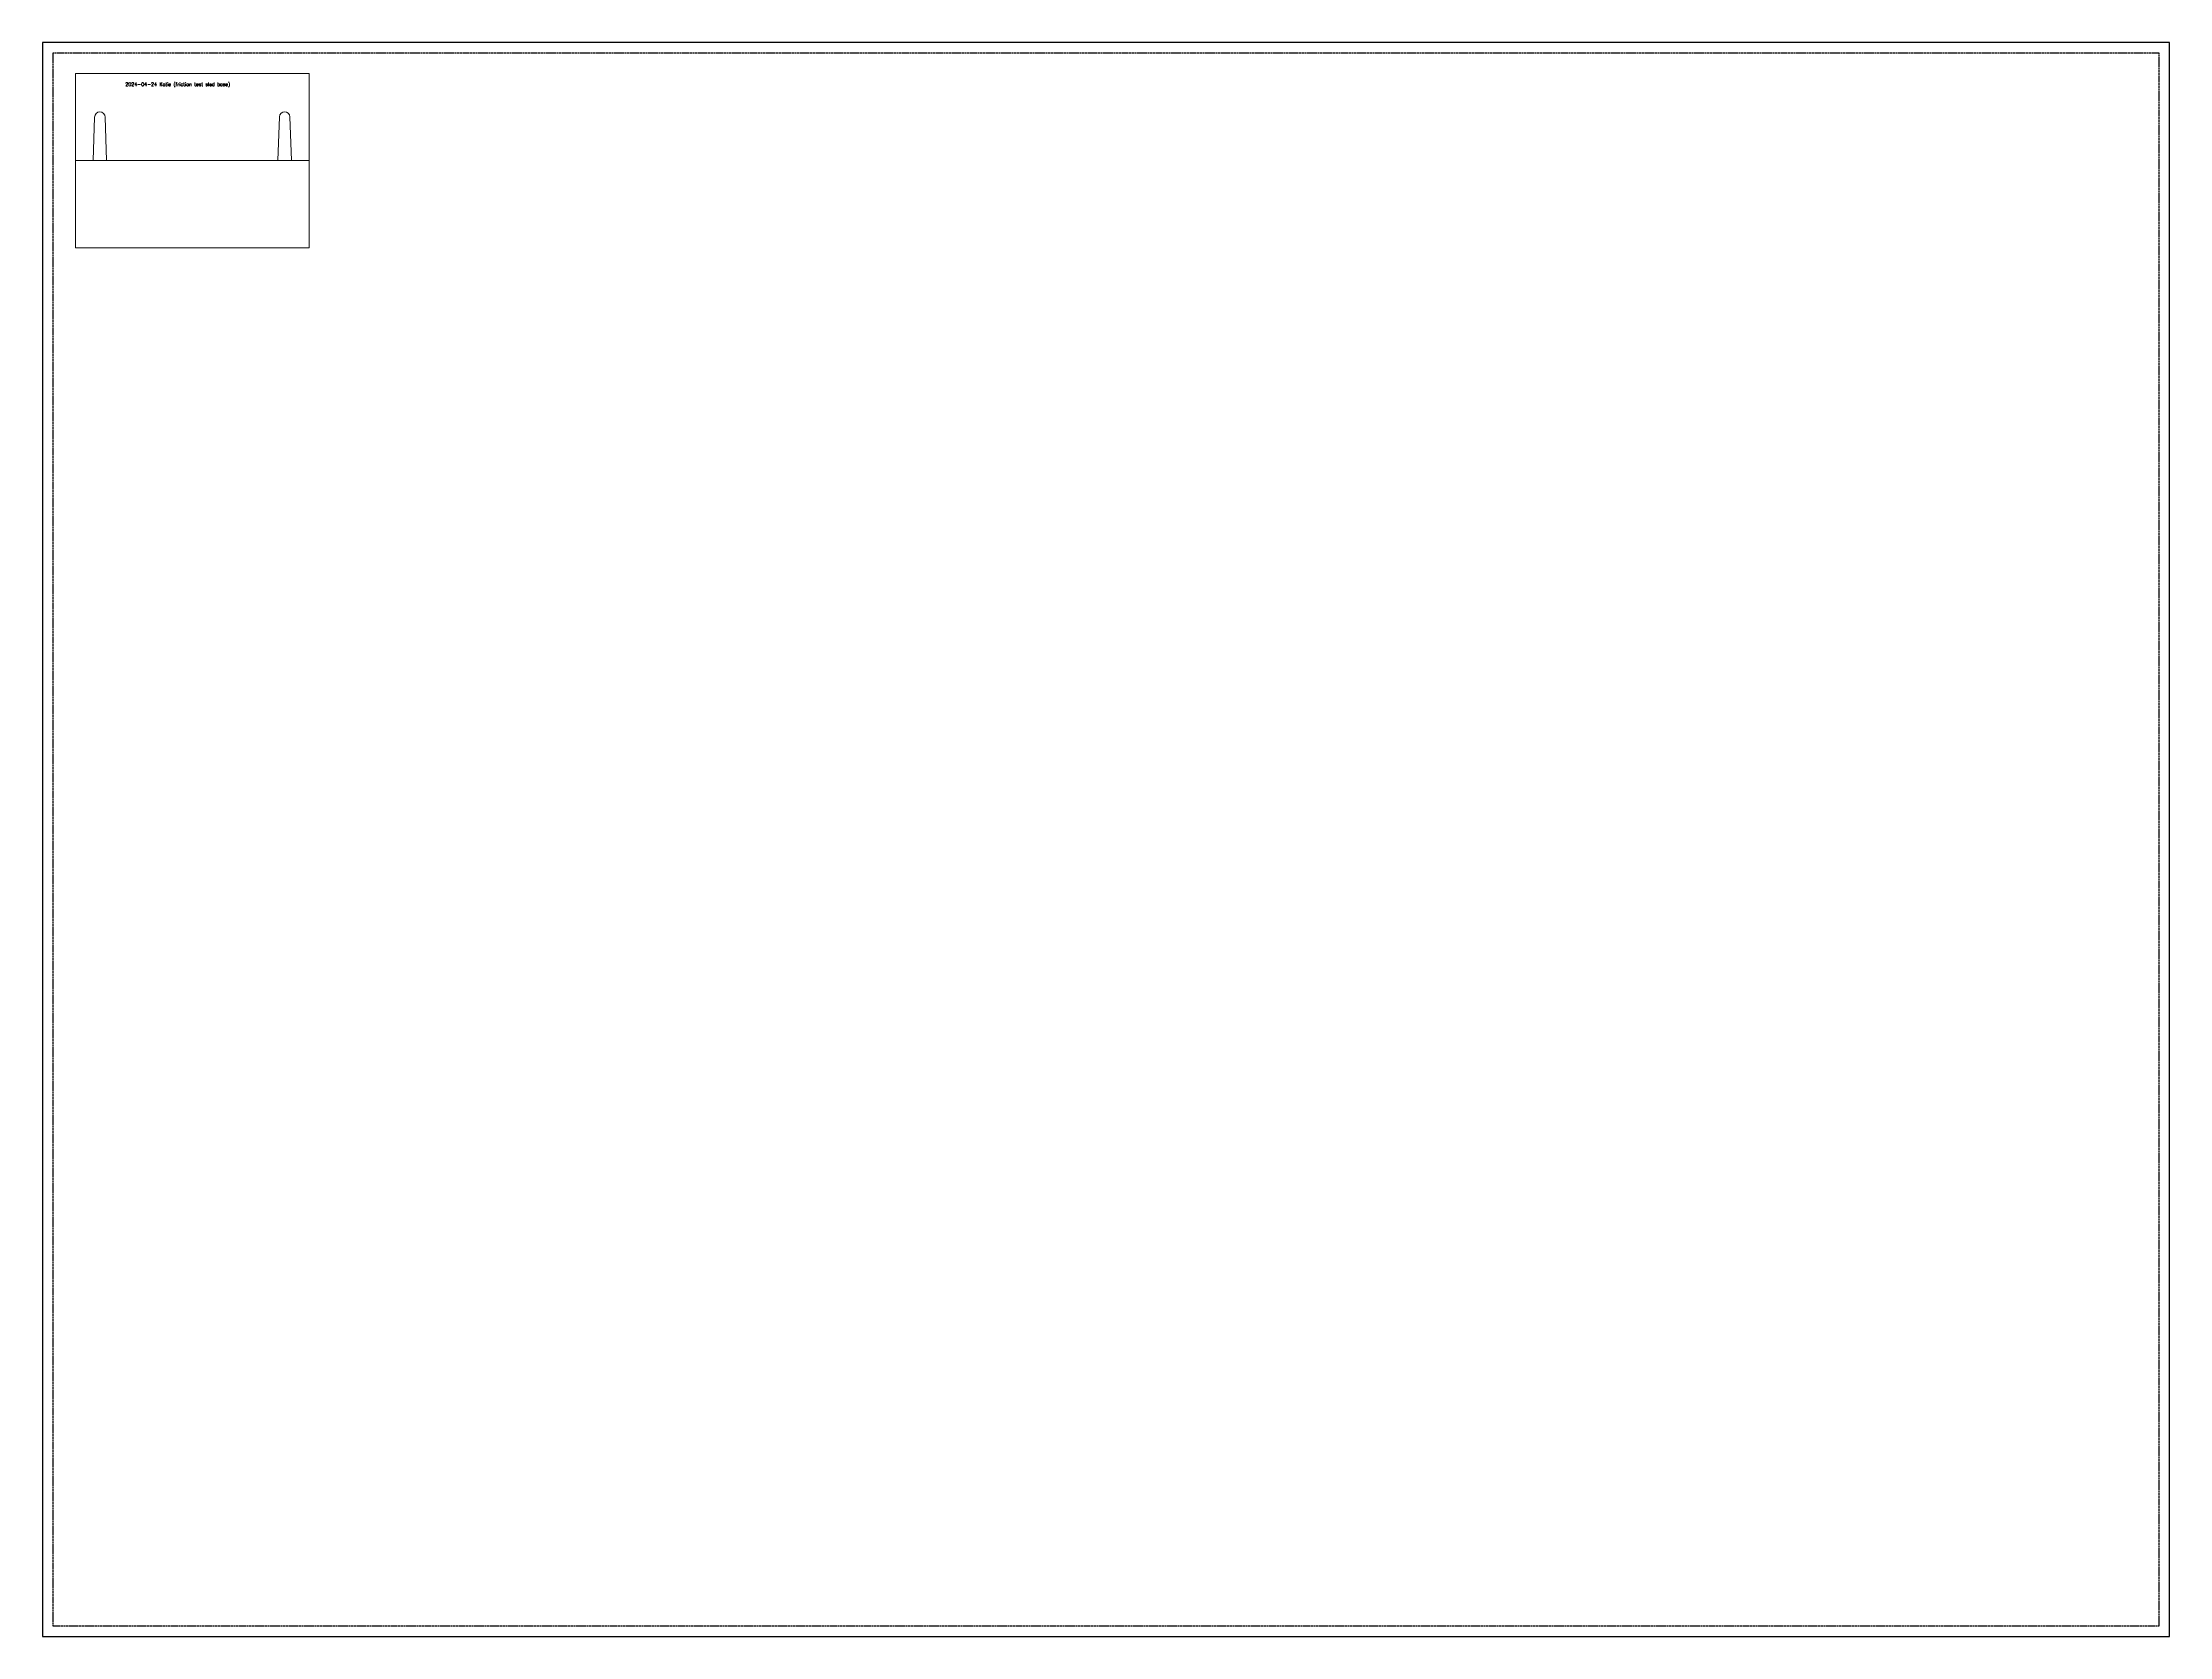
# Model space of a CAD drawing. Header units: millimetres. Extents: x 0 to 610, y 0 to 457.
import ezdxf

# ---------------------------------------------------------------- set-up
doc = ezdxf.new("R2010")
doc.units = ezdxf.units.MM
doc.header["$LTSCALE"] = 0.05
doc.linetypes.add('Dotted', pattern=[15, 12, -3])
doc.layers.get('0').update_dxf_attribs({"plot": 0})
doc.layers.add('CUT', color=1, linetype='Continuous', lineweight=0)
doc.layers.add('ETCH', color=5, linetype='Continuous', lineweight=0)
doc.styles.add('etch', font='simplex.shx', dxfattribs={"height": 1})

msp = doc.modelspace()

# ---------------------------------------------------------------- linework, layer by layer
msp.add_lwpolyline([(0, 0), (610, 0), (610, 457), (0, 457)], close=True)
at = {"linetype": 'Dotted'}
msp.add_lwpolyline([(3, 3), (607, 3), (607, 454), (3, 454)], close=True, dxfattribs=at)
at = {"layer": 'CUT'}
for p, q in [((9.44, 448.14), (76.44, 448.14)), ((9.44, 398.14), (9.44, 448.14)), ((76.44, 448.14), (76.44, 398.14)), ((14.5, 423.14), (14.94, 435.64)), ((17.94, 435.64), (18.38, 423.14)), ((67.5, 423.14), (67.94, 435.69)), ((70.94, 435.69), (71.38, 423.14)), ((9.44, 423.14), (76.44, 423.14)), ((76.44, 398.14), (9.44, 398.14))]:
    msp.add_line(p, q, dxfattribs=at)
for centre, start, end in [((16.44, 435.64), 0, 180), ((69.44, 435.64), 2, 178)]:
    msp.add_arc(centre, 1.5, start, end, dxfattribs=at)

# ---------------------------------------------------------------- texts
at = {"layer": 'ETCH', "insert": (23.75, 445.51), "char_height": 1, "attachment_point": 1, "style": 'etch'}
msp.add_mtext_dynamic_manual_height_columns('2024-04-24 Katie (friction test sled base)', width=39.0301, gutter_width=5, heights=[0], dxfattribs=at)

doc.saveas('drawing.dxf')
